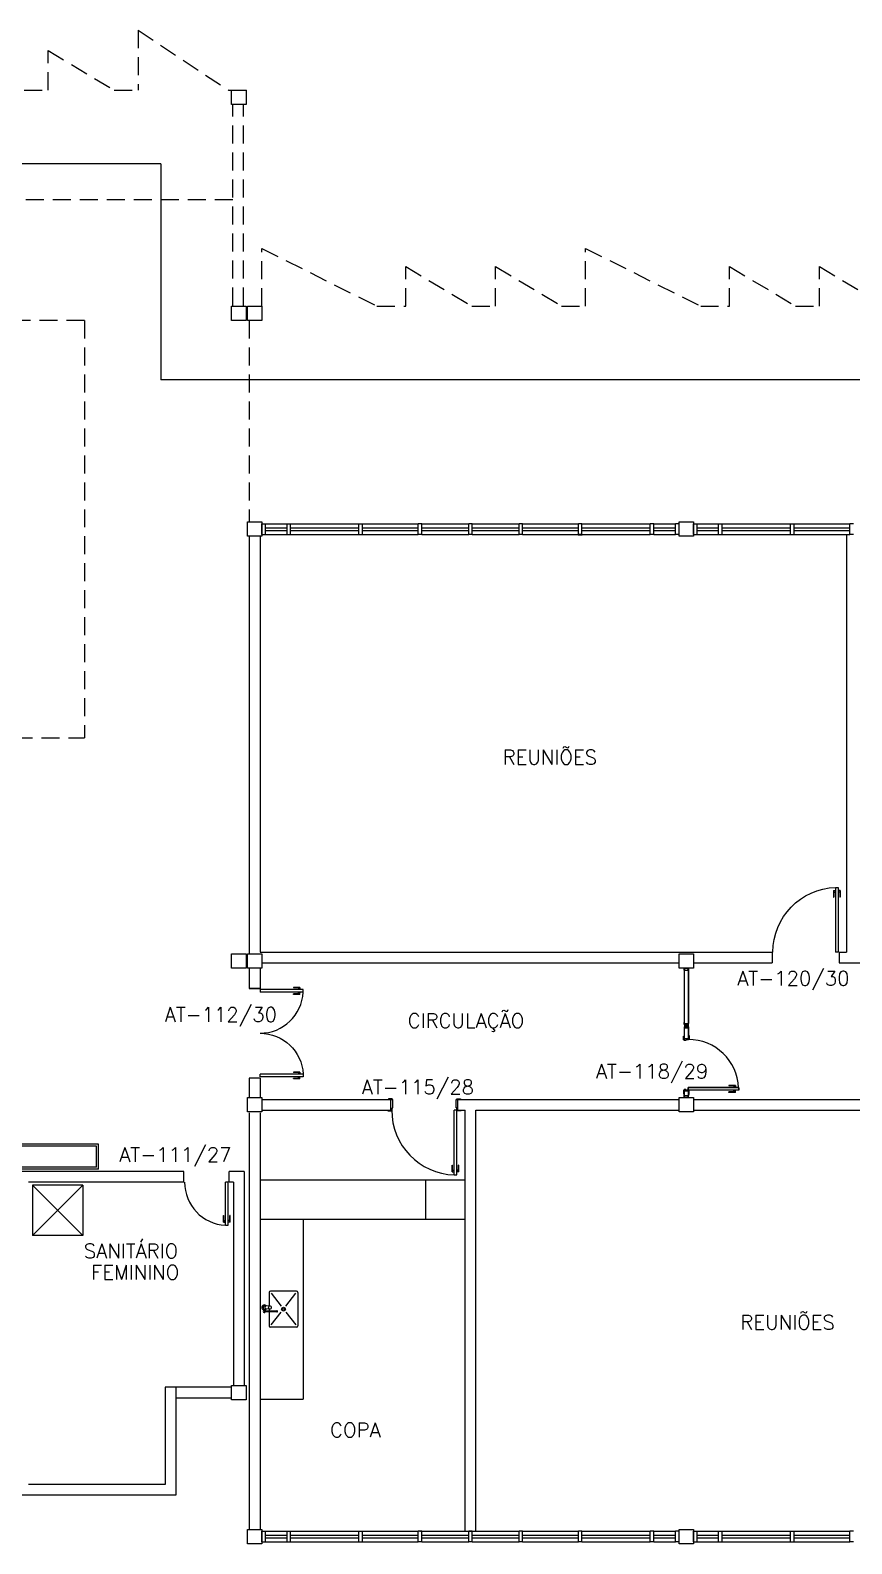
# Model space of a CAD drawing. Header units: millimetres. Extents: x 2069 to 2250, y 1124 to 1284.
# Drawn here: x 2178.63 to 2190.05, y 1149.88 to 1170.91 of the extents above; entities that cross this region are included whole.
import ezdxf

# ---------------------------------------------------------------- set-up
doc = ezdxf.new("R2010")
doc.units = ezdxf.units.MM
doc.linetypes.add('HIDDEN', pattern=[0.375, 0.25, -0.125])
doc.linetypes.add('HIDDEN2', pattern=[0.1875, 0.125, -0.0625])
for name, color, linetype in [('ALV', 2, 'Continuous'), ('BANC', 2, 'Continuous'), ('DIV', 2, 'Continuous'), ('DIV2', 2, 'Continuous'), ('DIVC', 2, 'Continuous'), ('ENDEREÇO', 2, 'Continuous'), ('JANELA', 1, 'Continuous'), ('MACANETA', 1, 'Continuous'), ('MARCO', 2, 'Continuous'), ('PAVIMENTO', 1, 'Continuous'), ('PEÇAS', 1, 'Continuous'), ('PILARES', 3, 'Continuous'), ('PORTA', 2, 'Continuous'), ('PROJ', 1, 'HIDDEN'), ('TEXTO', 2, 'Continuous')]:
    doc.layers.add(name, color=color, linetype=linetype)
doc.styles.add('UNB-100', font='simplex.shx', dxfattribs={"height": 0.2})

# ---------------------------------------------------------------- blocks, each defined once
blk = doc.blocks.new('BRISEPRJ')
at = {"layer": 'PROJ'}
for p, q in [((0, 0), (0, 0.8)), ((0, 0.8), (1.6, 0)), ((2, 0), (2, 0.55)), ((2, 0.55), (2.917, 0)), ((3.25, 0), (3.25, 0.55)), ((3.25, 0.55), (4.167, 0)), ((1.6, 0), (2, 0)), ((2.917, 0), (3.25, 0)), ((4.167, 0), (4.5, 0))]:
    blk.add_line(p, q, dxfattribs=at)
blk = doc.blocks.new('DOOR70')
at = {"layer": 'MACANETA', "color": 1}
for p, q in [((-0.015, -0.565), (-0.01, -0.565)), ((-0.015, -0.655), (-0.015, -0.565)), ((-0.01, -0.655), (-0.01, -0.565)), ((0.012, -0.663), (0.012, -0.628)), ((0.012, -0.628), (0.015, -0.628)), ((0.053, -0.628), (0.05, -0.628)), ((0.053, -0.663), (0.053, -0.628)), ((0.08, -0.565), (0.075, -0.565)), ((0.075, -0.655), (0.075, -0.565)), ((0.08, -0.655), (0.08, -0.565)), ((-0.015, -0.655), (0.012, -0.655)), ((-0.01, -0.635), (0.012, -0.635)), ((0.012, -0.663), (0.015, -0.663)), ((0.053, -0.663), (0.05, -0.663)), ((0.075, -0.635), (0.053, -0.635)), ((0.08, -0.655), (0.053, -0.655))]:
    blk.add_line(p, q, dxfattribs=at)
at = {"layer": 'PORTA'}
for p, q in [((0.015, -0.7), (0.015, 0)), ((0.015, 0), (0.05, 0)), ((0.05, -0.7), (0.05, 0)), ((0.05, -0.7), (0.015, -0.7))]:
    blk.add_line(p, q, dxfattribs=at)
at = {"layer": 'PORTA', "color": 1}
blk.add_arc((0.02, 0), 0.7, 272.4563, 0, dxfattribs=at)
blk = doc.blocks.new('PD10')
at = {"layer": 'DIV'}
for p, q in [((-1.005, 0), (-0.995, 0)), ((-1, -0.005), (-1, 0.005)), ((-0.972, -0.029), (-0.972, 0.028)), ((-0.972, 0.028), (-0.817, 0.028)), ((-0.863, 0.038), (-0.813, 0.038)), ((-0.863, 0.028), (-0.863, 0.038)), ((-0.817, 0.028), (-0.813, 0.028)), ((-0.817, 0.028), (-0.817, -0.029)), ((-0.813, 0.038), (-0.813, 0.028)), ((-0.813, 0.028), (-0.803, 0.028)), ((-0.803, 0.028), (-0.803, -0.007)), ((-0.103, 0.028), (-0.103, -0.007)), ((-0.093, 0.028), (-0.103, 0.028)), ((-0.093, 0.038), (-0.093, 0.028)), ((-0.043, 0.038), (-0.093, 0.038)), ((-0.088, 0.028), (-0.093, 0.028)), ((-0.088, 0.028), (-0.029, 0.028)), ((-0.088, 0.028), (-0.088, -0.029)), ((-0.043, 0.028), (-0.043, 0.038)), ((-0.029, -0.029), (-0.029, 0.028)), ((-0.005, 0), (0.005, 0)), ((0, -0.005), (0, 0.005)), ((-0.972, -0.029), (-0.817, -0.029)), ((-0.852, -0.039), (-0.852, -0.029)), ((-0.803, -0.039), (-0.852, -0.039)), ((-0.817, -0.029), (-0.803, -0.029)), ((-0.803, -0.007), (-0.792, -0.007)), ((-0.803, -0.029), (-0.803, -0.039)), ((-0.792, -0.029), (-0.803, -0.029)), ((-0.792, -0.007), (-0.792, -0.029)), ((-0.112, -0.007), (-0.112, -0.029)), ((-0.103, -0.007), (-0.112, -0.007)), ((-0.112, -0.029), (-0.103, -0.029)), ((-0.088, -0.029), (-0.103, -0.029)), ((-0.103, -0.029), (-0.103, -0.039)), ((-0.103, -0.039), (-0.052, -0.039)), ((-0.088, -0.029), (-0.029, -0.029)), ((-0.052, -0.039), (-0.052, -0.029))]:
    blk.add_line(p, q, dxfattribs=at)
at = {"layer": 'DIV', "rotation": 180.0000000051447}
blk.add_blockref('DOOR70', (-0.088, 0.028), dxfattribs=at)
blk = doc.blocks.new('DOOR-60')
at = {"layer": 'MACANETA', "color": 1}
for p, q in [((-0.08, -0.555), (-0.08, -0.465)), ((-0.08, -0.465), (-0.075, -0.465)), ((-0.08, -0.555), (-0.053, -0.555)), ((-0.075, -0.555), (-0.075, -0.465)), ((-0.075, -0.535), (-0.053, -0.535)), ((-0.053, -0.528), (-0.05, -0.528)), ((-0.053, -0.563), (-0.053, -0.528)), ((-0.053, -0.563), (-0.05, -0.563)), ((-0.012, -0.528), (-0.015, -0.528)), ((-0.012, -0.563), (-0.015, -0.563)), ((-0.012, -0.563), (-0.012, -0.528)), ((0.01, -0.535), (-0.012, -0.535)), ((0.015, -0.555), (-0.012, -0.555)), ((0.01, -0.555), (0.01, -0.465)), ((0.015, -0.465), (0.01, -0.465)), ((0.015, -0.555), (0.015, -0.465))]:
    blk.add_line(p, q, dxfattribs=at)
at = {"layer": 'PORTA'}
for p, q in [((-0.05, -0.6), (-0.05, 0)), ((-0.015, 0), (-0.05, 0)), ((-0.015, -0.6), (-0.015, 0)), ((-0.05, -0.6), (-0.015, -0.6))]:
    blk.add_line(p, q, dxfattribs=at)
at = {"layer": 'PORTA', "color": 1}
blk.add_arc((-0.02, 0), 0.6, 180, 267.134, dxfattribs=at)
blk = doc.blocks.new('DOOR-90')
at = {"color": 1}
blk.add_arc((-0.02, 0), 0.9, 180, 268.0898, dxfattribs=at)
at = {"layer": 'MACANETA', "color": 1}
for p, q in [((-0.08, -0.855), (-0.08, -0.765)), ((-0.08, -0.765), (-0.075, -0.765)), ((-0.075, -0.855), (-0.075, -0.765)), ((-0.075, -0.835), (-0.053, -0.835)), ((-0.053, -0.828), (-0.05, -0.828)), ((-0.053, -0.863), (-0.053, -0.828)), ((-0.012, -0.828), (-0.015, -0.828)), ((-0.012, -0.863), (-0.012, -0.828)), ((0.01, -0.835), (-0.012, -0.835)), ((0.01, -0.855), (0.01, -0.765)), ((0.015, -0.765), (0.01, -0.765)), ((0.015, -0.855), (0.015, -0.765)), ((-0.08, -0.855), (-0.053, -0.855)), ((-0.053, -0.863), (-0.05, -0.863)), ((-0.012, -0.863), (-0.015, -0.863)), ((0.015, -0.855), (-0.012, -0.855))]:
    blk.add_line(p, q, dxfattribs=at)
at = {"layer": 'PORTA'}
for p, q in [((-0.05, -0.9), (-0.05, 0)), ((-0.015, 0), (-0.05, 0)), ((-0.015, -0.9), (-0.015, 0)), ((-0.05, -0.9), (-0.015, -0.9))]:
    blk.add_line(p, q, dxfattribs=at)
blk = doc.blocks.new('IMTT')
for p, q in [((-0.005, 0), (0.005, 0)), ((0.029, 0.029), (0, 0.029)), ((0, -0.028), (0, 0.029)), ((0.029, -0.028), (0, -0.028))]:
    blk.add_line(p, q)
blk = doc.blocks.new('DIV8')
for p, q in [((0.005, 0), (-0.005, 0)), ((0, 0.005), (0, -0.005)), ((0.024, 0.019), (0.028, 0.019)), ((0.024, 0.017), (0.024, 0.019)), ((0.024, 0.017), (0.028, 0.017)), ((0.028, 0.03), (0.043, 0.03)), ((0.028, 0.03), (0.028, 0.019)), ((0.028, 0.017), (0.028, -0.016)), ((0.769, 0.028), (0.03, 0.028)), ((0.03, 0.028), (0.03, -0.028)), ((0.043, 0.028), (0.043, 0.03)), ((0.757, 0.028), (0.757, 0.03)), ((0.771, 0.03), (0.757, 0.03)), ((0.769, 0.028), (0.769, -0.028)), ((0.771, 0.03), (0.771, 0.019)), ((0.776, 0.019), (0.771, 0.019)), ((0.771, 0.017), (0.771, -0.016)), ((0.776, 0.017), (0.771, 0.017)), ((0.776, 0.017), (0.776, 0.019)), ((0.805, 0), (0.795, 0)), ((0.8, 0.005), (0.8, -0.005)), ((0.024, -0.016), (0.028, -0.016)), ((0.024, -0.019), (0.024, -0.016)), ((0.024, -0.019), (0.028, -0.019)), ((0.028, -0.019), (0.028, -0.03)), ((0.028, -0.03), (0.043, -0.03)), ((0.769, -0.028), (0.03, -0.028)), ((0.043, -0.03), (0.043, -0.028)), ((0.757, -0.03), (0.757, -0.028)), ((0.771, -0.03), (0.757, -0.03)), ((0.776, -0.016), (0.771, -0.016)), ((0.776, -0.019), (0.771, -0.019)), ((0.771, -0.019), (0.771, -0.03)), ((0.776, -0.019), (0.776, -0.016))]:
    blk.add_line(p, q)
blk = doc.blocks.new('MTT')
for p, q in [((-0.029, 0.018), (-0.029, 0.029)), ((-0.019, 0.029), (-0.029, 0.029)), ((-0.024, 0.018), (-0.029, 0.018)), ((-0.024, 0.018), (-0.024, -0.019)), ((-0.019, 0.024), (-0.019, 0.029)), ((-0.019, 0.024), (0.018, 0.024)), ((-0.005, 0), (0.005, 0)), ((0, -0.005), (0, 0.005)), ((0.018, 0.024), (0.018, 0.029)), ((0.018, 0.029), (0.029, 0.029)), ((0.024, 0.018), (0.029, 0.018)), ((0.024, 0.018), (0.024, -0.019)), ((0.029, 0.018), (0.029, 0.029)), ((-0.029, -0.019), (-0.024, -0.019)), ((-0.029, -0.019), (-0.029, -0.029)), ((-0.019, -0.029), (-0.029, -0.029)), ((0.018, -0.024), (-0.019, -0.024)), ((-0.019, -0.024), (-0.019, -0.029)), ((0.018, -0.024), (0.018, -0.029)), ((0.018, -0.029), (0.029, -0.029)), ((0.029, -0.019), (0.024, -0.019)), ((0.029, -0.019), (0.029, -0.029))]:
    blk.add_line(p, q)
blk = doc.blocks.new('INOXA1-P')
for p, q in [((0.12, 0.23), (0.12, 0.047)), ((0.22, 0.25), (0.14, 0.25)), ((0.15, 0.22), (0.287, 0.043)), ((0.5, 0.25), (0.22, 0.25)), ((0.353, 0.043), (0.49, 0.22)), ((0.52, 0.23), (0.52, -0.23)), ((0.043, 0.008), (0.043, -0.022)), ((0.062, 0.04), (0.071, 0.04)), ((0.131, 0.048), (0.076, 0.043)), ((0.131, -0.002), (0.076, 0.003)), ((0.22, -0.027), (0.054, -0.027)), ((0.22, -0.037), (0.054, -0.037)), ((0.063, -0.003), (0.063, -0.021)), ((0.12, -0.001), (0.12, -0.027)), ((0.12, -0.037), (0.12, -0.23)), ((0.15, -0.22), (0.287, -0.043)), ((0.231, -0.027), (0.22, -0.027)), ((0.231, -0.037), (0.22, -0.037)), ((0.353, -0.043), (0.49, -0.22)), ((0.22, -0.25), (0.14, -0.25)), ((0.5, -0.25), (0.22, -0.25))]:
    blk.add_line(p, q)
blk.add_lwpolyline([(0.076, 0.003), (0.072, 0.004), (0.069, 0.009), (0.067, 0.015), (0.066, 0.023), (0.067, 0.031), (0.069, 0.037), (0.072, 0.042), (0.076, 0.043)])
blk.add_lwpolyline([(0.131, 0.048), (0.137, 0.046), (0.143, 0.041), (0.147, 0.033), (0.148, 0.023), (0.147, 0.013), (0.143, 0.006), (0.137, 0), (0.131, -0.002), (0.125, 0), (0.119, 0.006), (0.115, 0.013), (0.114, 0.023), (0.115, 0.033), (0.119, 0.041), (0.125, 0.046)], close=True)
for radius in [0.0266, 0.0163]:
    blk.add_circle((0.32, 0), radius)
for centre, radius, start, end in [((0.14, 0.23), 0.02, 90, 180), ((0.5, 0.23), 0.02, 360, 90), ((0.054, 0.023), 0.0349, 36.1705, 252.2568), ((0.054, 0.023), 0.0189, 62.7367, 235.7375), ((0.073, -0.003), 0.01, 102.8285, 180), ((0.054, 0.023), 0.0349, 285.5373, 323.9987), ((0.054, -0.032), 0.0145, 20.161, 339.839), ((0.054, -0.032), 0.005, 90.0037, 269.9963), ((0.231, -0.032), 0.00738, 222.6559, 137.3441), ((0.231, -0.032), 0.005, 269.9935, 90.0065), ((0.14, -0.23), 0.02, 180, 270), ((0.5, -0.23), 0.02, 270, 360)]:
    blk.add_arc(centre, radius, start, end)

msp = doc.modelspace()

# ---------------------------------------------------------------- linework, layer by layer
at = {"layer": 'ALV', "linetype": 'HIDDEN'}
msp.add_line((2181.38812, 1170.08127), (2181.64556, 1170.08127), dxfattribs=at)
at = {"layer": 'ALV'}
for p, q in [((2181.67825, 1163.88127), (2181.67825, 1158.08127)), ((2181.82825, 1163.88127), (2181.82825, 1158.10277)), ((2189.97825, 1163.90627), (2189.97825, 1158.10277)), ((2181.82825, 1158.10277), (2187.38325, 1158.10277)), ((2187.38325, 1158.10277), (2188.94825, 1158.10277)), ((2188.94825, 1158.10277), (2188.94825, 1157.95277)), ((2189.87825, 1158.10277), (2189.97825, 1158.10277)), ((2189.87825, 1158.10277), (2189.87825, 1157.95277)), ((2181.67825, 1157.88127), (2181.67825, 1157.59627)), ((2181.82825, 1157.88127), (2181.82825, 1157.59627)), ((2181.85325, 1157.95277), (2187.65325, 1157.95277)), ((2187.85325, 1157.95277), (2188.94825, 1157.95277)), ((2189.87825, 1157.95277), (2193.65325, 1157.95277)), ((2181.82825, 1157.59627), (2181.67825, 1157.59627)), ((2181.67825, 1157.59627), (2181.82825, 1157.59627)), ((2181.67825, 1156.35127), (2181.67825, 1156.08127)), ((2181.82825, 1156.35127), (2181.67825, 1156.35127)), ((2181.82825, 1156.35127), (2181.82825, 1156.08127)), ((2181.85325, 1156.05627), (2183.64825, 1156.05627)), ((2183.64825, 1155.90627), (2183.64825, 1156.05627)), ((2184.57825, 1156.05627), (2187.65325, 1156.05627)), ((2184.57825, 1155.90627), (2184.57825, 1156.05627)), ((2187.85325, 1156.05627), (2192.64968, 1156.05627)), ((2181.67825, 1155.87127), (2181.67825, 1150.08127)), ((2181.82825, 1155.87127), (2181.82825, 1150.08127)), ((2181.85325, 1155.90627), (2183.64825, 1155.90627)), ((2184.57825, 1155.90627), (2184.67825, 1155.90627)), ((2184.67825, 1150.0564), (2184.67825, 1155.90627)), ((2184.82825, 1150.0564), (2184.82825, 1155.90627)), ((2184.82825, 1155.90627), (2187.65325, 1155.90627)), ((2187.85325, 1155.90627), (2192.64968, 1155.90627)), ((2180.76825, 1155.05627), (2176.29825, 1155.05627)), ((2180.76825, 1154.90627), (2180.76825, 1155.05627)), ((2181.39825, 1154.90627), (2181.39825, 1155.05627)), ((2181.60825, 1155.05627), (2181.39825, 1155.05627)), ((2181.60825, 1155.05627), (2181.60825, 1152.08127)), ((2180.76825, 1154.90627), (2178.60825, 1154.90627)), ((2181.45825, 1154.90627), (2181.39825, 1154.90627)), ((2181.45825, 1154.90627), (2181.45825, 1152.08127)), ((2181.43325, 1152.05627), (2180.50825, 1152.05627)), ((2180.50825, 1152.05627), (2180.50825, 1150.70627)), ((2180.65825, 1152.05627), (2180.65825, 1150.55627)), ((2181.43325, 1151.90627), (2180.65825, 1151.90627)), ((2180.50825, 1150.70627), (2178.60825, 1150.70627)), ((2180.65825, 1150.55627), (2176.40825, 1150.55627)), ((2184.67825, 1150.0564), (2184.82825, 1150.0564))]:
    msp.add_line(p, q, dxfattribs=at)
at = {"layer": 'BANC'}
for p, q in [((2181.82825, 1154.93635), (2184.67825, 1154.93635)), ((2184.13354, 1154.39156), (2184.13354, 1154.93635)), ((2181.82825, 1154.39156), (2184.67825, 1154.39156)), ((2182.42825, 1154.39156), (2182.42825, 1151.89156)), ((2181.82825, 1151.89156), (2182.42825, 1151.89156))]:
    msp.add_line(p, q, dxfattribs=at)
at = {"layer": 'DIV', "linetype": 'Continuous'}
for p, q in [((2188.48176, 1156.21877), (2187.78175, 1156.21877)), ((2188.48176, 1156.18377), (2187.78175, 1156.18377)), ((2188.48176, 1156.21877), (2188.48176, 1156.18377))]:
    msp.add_line(p, q, dxfattribs=at)
at = {"layer": 'DIV', "linetype": 'HIDDEN2'}
for p, q in [((2188.34676, 1156.24877), (2188.34676, 1156.24377)), ((2188.43676, 1156.24877), (2188.34676, 1156.24877)), ((2188.43676, 1156.24377), (2188.34676, 1156.24377)), ((2188.40926, 1156.22177), (2188.40926, 1156.21877)), ((2188.44426, 1156.22177), (2188.40926, 1156.22177)), ((2188.40926, 1156.18077), (2188.40926, 1156.18377)), ((2188.44426, 1156.18077), (2188.40926, 1156.18077)), ((2188.41676, 1156.24377), (2188.41676, 1156.22177)), ((2188.41676, 1156.15877), (2188.41676, 1156.18077)), ((2188.43676, 1156.24877), (2188.43676, 1156.22177)), ((2188.43676, 1156.15377), (2188.43676, 1156.18077)), ((2188.44426, 1156.22177), (2188.44426, 1156.21877)), ((2188.44426, 1156.18077), (2188.44426, 1156.18377)), ((2188.34676, 1156.15377), (2188.34676, 1156.15877)), ((2188.43676, 1156.15877), (2188.34676, 1156.15877)), ((2188.43676, 1156.15377), (2188.34676, 1156.15377))]:
    msp.add_line(p, q, dxfattribs=at)
at = {"layer": 'DIV', "color": 1, "linetype": 'Continuous'}
msp.add_arc((2187.78175, 1156.18877), 0.70001, 2.456295, 90, dxfattribs=at)
at = {"layer": 'DIV2'}
for p, q in [((2187.72275, 1157.85277), (2187.72275, 1157.83839)), ((2187.72275, 1157.85277), (2187.73475, 1157.85277)), ((2187.72475, 1157.88127), (2187.72475, 1157.85277)), ((2187.72475, 1157.88127), (2187.78175, 1157.88127)), ((2187.73475, 1157.85277), (2187.72475, 1157.85277)), ((2187.72675, 1157.87927), (2187.77975, 1157.87927)), ((2187.72675, 1157.85477), (2187.72675, 1157.87927)), ((2187.73275, 1157.85477), (2187.72675, 1157.85477)), ((2187.73475, 1157.85977), (2187.73275, 1157.85977)), ((2187.73275, 1157.85477), (2187.73275, 1157.85977)), ((2187.73475, 1157.85277), (2187.73475, 1157.85977)), ((2187.73475, 1157.85777), (2187.73475, 1157.85277)), ((2187.73675, 1157.85777), (2187.73475, 1157.85777)), ((2187.73675, 1157.85777), (2187.73675, 1157.85277)), ((2187.73675, 1157.85277), (2187.76975, 1157.85277)), ((2187.74815, 1157.88127), (2187.75835, 1157.88127)), ((2187.75325, 1157.88637), (2187.75325, 1157.87617)), ((2187.75325, 1157.88621), (2187.75325, 1157.87633)), ((2187.76975, 1157.85777), (2187.76975, 1157.85277)), ((2187.77175, 1157.85777), (2187.76975, 1157.85777)), ((2187.77375, 1157.85977), (2187.77175, 1157.85977)), ((2187.77175, 1157.85977), (2187.77175, 1157.85277)), ((2187.77175, 1157.85777), (2187.77175, 1157.85277)), ((2187.77175, 1157.85277), (2187.78375, 1157.85277)), ((2187.77175, 1157.85277), (2187.78175, 1157.85277)), ((2187.77375, 1157.85977), (2187.77375, 1157.85477)), ((2187.77375, 1157.85477), (2187.77975, 1157.85477)), ((2187.77975, 1157.87927), (2187.77975, 1157.85477)), ((2187.78175, 1157.88127), (2187.78175, 1157.85277)), ((2187.78375, 1157.85277), (2187.78375, 1157.83839)), ((2187.72475, 1157.83839), (2187.72275, 1157.83839)), ((2187.72475, 1157.85077), (2187.72475, 1157.11177)), ((2187.72475, 1157.85077), (2187.78175, 1157.85077)), ((2187.78175, 1157.85077), (2187.78175, 1157.11177)), ((2187.78375, 1157.83839), (2187.78175, 1157.83839)), ((2187.72475, 1157.12415), (2187.72275, 1157.12415)), ((2187.72275, 1157.10977), (2187.72275, 1157.12415)), ((2187.72275, 1157.10977), (2187.73475, 1157.10977)), ((2187.72275, 1157.05277), (2187.72275, 1157.03839)), ((2187.72275, 1157.05277), (2187.73475, 1157.05277)), ((2187.72475, 1157.03839), (2187.72275, 1157.03839)), ((2187.72475, 1157.11177), (2187.78175, 1157.11177)), ((2187.73475, 1157.10977), (2187.72475, 1157.10977)), ((2187.72475, 1157.09977), (2187.72475, 1157.10977)), ((2187.72675, 1157.09977), (2187.72475, 1157.09977)), ((2187.72475, 1157.06277), (2187.72675, 1157.06277)), ((2187.72475, 1157.06277), (2187.72475, 1157.05277)), ((2187.73475, 1157.05277), (2187.72475, 1157.05277)), ((2187.72475, 1157.05077), (2187.78175, 1157.05077)), ((2187.72475, 1157.05077), (2187.72475, 1156.89877)), ((2187.72675, 1157.10777), (2187.73475, 1157.10777)), ((2187.72675, 1157.10477), (2187.72675, 1157.10777)), ((2187.73175, 1157.10477), (2187.72675, 1157.10477)), ((2187.72675, 1157.10477), (2187.77975, 1157.10477)), ((2187.72675, 1157.10277), (2187.72975, 1157.10277)), ((2187.72675, 1157.09977), (2187.72675, 1157.10277)), ((2187.72675, 1157.06277), (2187.72675, 1157.05977)), ((2187.72675, 1157.05977), (2187.72975, 1157.05977)), ((2187.73175, 1157.05777), (2187.72675, 1157.05777)), ((2187.72675, 1157.05777), (2187.72675, 1157.05477)), ((2187.77975, 1157.05777), (2187.72675, 1157.05777)), ((2187.73475, 1157.05477), (2187.72675, 1157.05477)), ((2187.72975, 1157.10277), (2187.72975, 1157.05977)), ((2187.73175, 1157.10477), (2187.73175, 1157.10277)), ((2187.73175, 1157.10277), (2187.77475, 1157.10277)), ((2187.73175, 1157.10077), (2187.73175, 1157.06177)), ((2187.73175, 1157.10077), (2187.77275, 1157.10077)), ((2187.73175, 1157.06177), (2187.77275, 1157.06177)), ((2187.73175, 1157.05977), (2187.73175, 1157.05777)), ((2187.73175, 1157.05977), (2187.77475, 1157.05977)), ((2187.73475, 1157.10477), (2187.73475, 1157.10977)), ((2187.73475, 1157.10777), (2187.73475, 1157.10977)), ((2187.73675, 1157.10477), (2187.73475, 1157.10477)), ((2187.73475, 1157.05777), (2187.73475, 1157.05277)), ((2187.73675, 1157.05777), (2187.73475, 1157.05777)), ((2187.73475, 1157.05477), (2187.73475, 1157.05277)), ((2187.73675, 1157.10977), (2187.76975, 1157.10977)), ((2187.73675, 1157.10477), (2187.73675, 1157.10977)), ((2187.73675, 1157.05777), (2187.73675, 1157.05277)), ((2187.73675, 1157.05277), (2187.76975, 1157.05277)), ((2187.74815, 1157.08127), (2187.75835, 1157.08127)), ((2187.74815, 1157.08127), (2187.75835, 1157.08127)), ((2187.74831, 1157.08127), (2187.75819, 1157.08127)), ((2187.75325, 1157.08637), (2187.75325, 1157.07617)), ((2187.75325, 1157.08637), (2187.75325, 1157.07617)), ((2187.75325, 1157.07633), (2187.75325, 1157.08621)), ((2187.77275, 1157.09077), (2187.76475, 1157.09077)), ((2187.76475, 1157.09077), (2187.76475, 1157.08877)), ((2187.77475, 1157.08877), (2187.76475, 1157.08877)), ((2187.77475, 1157.07377), (2187.76475, 1157.07377)), ((2187.76475, 1157.07377), (2187.76475, 1157.07177)), ((2187.77275, 1157.07177), (2187.76475, 1157.07177)), ((2187.76675, 1157.08877), (2187.76675, 1157.08677)), ((2187.77475, 1157.08677), (2187.76675, 1157.08677)), ((2187.77475, 1157.07577), (2187.76675, 1157.07577)), ((2187.76675, 1157.07577), (2187.76675, 1157.07377)), ((2187.76975, 1157.10477), (2187.76975, 1157.10977)), ((2187.77175, 1157.10477), (2187.76975, 1157.10477)), ((2187.76975, 1157.05777), (2187.76975, 1157.05277)), ((2187.77175, 1157.05777), (2187.76975, 1157.05777)), ((2187.77175, 1157.10977), (2187.78375, 1157.10977)), ((2187.77175, 1157.10477), (2187.77175, 1157.10977)), ((2187.77175, 1157.10977), (2187.78175, 1157.10977)), ((2187.77175, 1157.10777), (2187.77175, 1157.10977)), ((2187.77175, 1157.10777), (2187.77975, 1157.10777)), ((2187.77175, 1157.05777), (2187.77175, 1157.05277)), ((2187.77975, 1157.05477), (2187.77175, 1157.05477)), ((2187.77175, 1157.05477), (2187.77175, 1157.05277)), ((2187.77175, 1157.05277), (2187.78375, 1157.05277)), ((2187.77175, 1157.05277), (2187.78175, 1157.05277)), ((2187.77275, 1157.10077), (2187.77275, 1157.09077)), ((2187.77275, 1157.07177), (2187.77275, 1157.06177)), ((2187.77475, 1157.10477), (2187.77975, 1157.10477)), ((2187.77475, 1157.10477), (2187.77475, 1157.08877)), ((2187.77475, 1157.08677), (2187.77475, 1157.07577)), ((2187.77475, 1157.07377), (2187.77475, 1157.05777)), ((2187.77475, 1157.05777), (2187.77975, 1157.05777)), ((2187.77975, 1157.10277), (2187.77675, 1157.10277)), ((2187.77675, 1157.10277), (2187.77675, 1157.05977)), ((2187.77975, 1157.05977), (2187.77675, 1157.05977)), ((2187.77975, 1157.10477), (2187.77975, 1157.10777)), ((2187.77975, 1157.09977), (2187.77975, 1157.10277)), ((2187.77975, 1157.09977), (2187.78175, 1157.09977)), ((2187.78175, 1157.06277), (2187.77975, 1157.06277)), ((2187.77975, 1157.06277), (2187.77975, 1157.05977)), ((2187.77975, 1157.05777), (2187.77975, 1157.05477)), ((2187.78375, 1157.12415), (2187.78175, 1157.12415)), ((2187.78175, 1157.09977), (2187.78175, 1157.10977)), ((2187.78175, 1157.06277), (2187.78175, 1157.05277)), ((2187.78175, 1157.05077), (2187.78175, 1156.89877)), ((2187.78375, 1157.03839), (2187.78175, 1157.03839)), ((2187.78375, 1157.10977), (2187.78375, 1157.12415)), ((2187.78375, 1157.05277), (2187.78375, 1157.03839)), ((2187.71475, 1156.88377), (2187.71475, 1156.93377)), ((2187.71475, 1156.93377), (2187.72475, 1156.93377)), ((2187.72475, 1156.88377), (2187.71475, 1156.88377)), ((2187.78175, 1156.89877), (2187.72475, 1156.89877)), ((2187.72475, 1156.89877), (2187.72475, 1156.88377)), ((2187.72475, 1156.87377), (2187.72475, 1156.88377)), ((2187.74675, 1156.87377), (2187.72475, 1156.87377)), ((2187.78175, 1156.88377), (2187.74675, 1156.88377)), ((2187.74675, 1156.88377), (2187.74675, 1156.87377)), ((2187.78175, 1156.94377), (2187.79175, 1156.94377)), ((2187.78175, 1156.89877), (2187.78175, 1156.89377)), ((2187.79175, 1156.89377), (2187.78175, 1156.89377)), ((2187.78175, 1156.89377), (2187.78175, 1156.88377)), ((2187.79175, 1156.94377), (2187.79175, 1156.89377)), ((2187.72475, 1156.18377), (2187.71475, 1156.18377)), ((2187.71475, 1156.18377), (2187.71475, 1156.13377)), ((2187.74675, 1156.19377), (2187.72475, 1156.19377)), ((2187.72475, 1156.19377), (2187.72475, 1156.18377)), ((2187.72475, 1156.16877), (2187.72475, 1156.18377)), ((2187.74675, 1156.18377), (2187.74675, 1156.19377)), ((2187.78175, 1156.18377), (2187.74675, 1156.18377)), ((2187.78175, 1156.18377), (2187.78175, 1156.21877)), ((2187.78175, 1156.17377), (2187.78175, 1156.18377)), ((2187.79175, 1156.17377), (2187.78175, 1156.17377)), ((2187.78175, 1156.16877), (2187.78175, 1156.17377)), ((2187.79175, 1156.12377), (2187.79175, 1156.17377)), ((2187.71475, 1156.13377), (2187.72475, 1156.13377)), ((2187.72275, 1156.10977), (2187.72275, 1156.12415)), ((2187.72475, 1156.12415), (2187.72275, 1156.12415)), ((2187.72275, 1156.10977), (2187.73475, 1156.10977)), ((2187.78175, 1156.16877), (2187.72475, 1156.16877)), ((2187.72475, 1156.16877), (2187.72475, 1156.11177)), ((2187.72475, 1156.11177), (2187.78175, 1156.11177)), ((2187.73475, 1156.10977), (2187.72475, 1156.10977)), ((2187.72475, 1156.08127), (2187.72475, 1156.10977)), ((2187.78175, 1156.08127), (2187.72475, 1156.08127)), ((2187.73275, 1156.10777), (2187.72675, 1156.10777)), ((2187.72675, 1156.08327), (2187.72675, 1156.10777)), ((2187.77975, 1156.08327), (2187.72675, 1156.08327)), ((2187.73275, 1156.10277), (2187.73275, 1156.10777)), ((2187.73275, 1156.10277), (2187.73475, 1156.10277)), ((2187.73475, 1156.10477), (2187.73475, 1156.10977)), ((2187.73475, 1156.10277), (2187.73475, 1156.10977)), ((2187.73675, 1156.10477), (2187.73475, 1156.10477)), ((2187.73675, 1156.10477), (2187.73675, 1156.10977)), ((2187.73675, 1156.10977), (2187.76975, 1156.10977)), ((2187.74815, 1156.08127), (2187.75835, 1156.08127)), ((2187.75325, 1156.08637), (2187.75325, 1156.07617)), ((2187.75325, 1156.07633), (2187.75325, 1156.08621)), ((2187.76975, 1156.10477), (2187.76975, 1156.10977)), ((2187.77175, 1156.10477), (2187.76975, 1156.10477)), ((2187.77175, 1156.10477), (2187.77175, 1156.10977)), ((2187.77175, 1156.10977), (2187.78375, 1156.10977)), ((2187.77175, 1156.10977), (2187.77175, 1156.10277)), ((2187.77175, 1156.10977), (2187.78175, 1156.10977)), ((2187.77175, 1156.10277), (2187.77375, 1156.10277)), ((2187.77375, 1156.10777), (2187.77375, 1156.10277)), ((2187.77375, 1156.10777), (2187.77975, 1156.10777)), ((2187.77975, 1156.10777), (2187.77975, 1156.08327)), ((2187.78175, 1156.16877), (2187.78175, 1156.11177)), ((2187.78375, 1156.12415), (2187.78175, 1156.12415)), ((2187.78175, 1156.12377), (2187.79175, 1156.12377)), ((2187.78175, 1156.08127), (2187.78175, 1156.10977)), ((2187.78375, 1156.10977), (2187.78375, 1156.12415))]:
    msp.add_line(p, q, dxfattribs=at)
at = {"layer": 'JANELA', "color": 3}
for p, q in [((2181.85325, 1164.05627), (2181.90325, 1164.05627)), ((2181.85325, 1163.90627), (2181.85325, 1164.05627)), ((2181.90325, 1163.90627), (2181.90325, 1164.05627)), ((2182.20325, 1163.90627), (2182.20325, 1164.05627)), ((2182.20325, 1164.05627), (2182.25325, 1164.05627)), ((2182.25325, 1163.90627), (2182.25325, 1164.05627)), ((2183.20325, 1164.05627), (2183.25325, 1164.05627)), ((2183.20325, 1163.90627), (2183.20325, 1164.05627)), ((2183.25325, 1163.90627), (2183.25325, 1164.05627)), ((2184.02825, 1163.90627), (2184.02825, 1164.05627)), ((2184.07825, 1164.05627), (2184.02825, 1164.05627)), ((2184.07825, 1163.90627), (2184.07825, 1164.05627)), ((2184.77825, 1164.05627), (2184.72825, 1164.05627)), ((2184.72825, 1163.90627), (2184.72825, 1164.05627)), ((2184.77825, 1163.90627), (2184.77825, 1164.05627)), ((2185.42825, 1163.90627), (2185.42825, 1164.05627)), ((2185.47825, 1164.05627), (2185.42825, 1164.05627)), ((2185.47825, 1163.90627), (2185.47825, 1164.05627)), ((2186.25325, 1163.90627), (2186.25325, 1164.05627)), ((2186.30325, 1164.05627), (2186.25325, 1164.05627)), ((2186.30325, 1163.90627), (2186.30325, 1164.05627)), ((2187.30325, 1164.05627), (2187.25325, 1164.05627)), ((2187.25325, 1163.90627), (2187.25325, 1164.05627)), ((2187.30325, 1163.90627), (2187.30325, 1164.05627)), ((2187.65325, 1164.05627), (2187.60325, 1164.05627)), ((2187.60325, 1163.90627), (2187.60325, 1164.05627)), ((2187.65325, 1163.90627), (2187.65325, 1164.05627)), ((2187.85325, 1163.90627), (2187.85325, 1164.05627)), ((2187.85325, 1164.05627), (2187.90325, 1164.05627)), ((2187.90325, 1163.90627), (2187.90325, 1164.05627)), ((2188.20325, 1163.90627), (2188.20325, 1164.05627)), ((2188.20325, 1164.05627), (2188.25325, 1164.05627)), ((2188.25325, 1163.90627), (2188.25325, 1164.05627)), ((2189.20325, 1164.05627), (2189.25325, 1164.05627)), ((2189.20325, 1163.90627), (2189.20325, 1164.05627)), ((2189.25325, 1163.90627), (2189.25325, 1164.05627)), ((2190.02825, 1163.90627), (2190.02825, 1164.05627)), ((2190.07825, 1164.05627), (2190.02825, 1164.05627)), ((2181.85325, 1163.90627), (2181.90325, 1163.90627)), ((2182.20325, 1163.90627), (2182.25325, 1163.90627)), ((2183.20325, 1163.90627), (2183.25325, 1163.90627)), ((2184.07825, 1163.90627), (2184.02825, 1163.90627)), ((2184.77825, 1163.90627), (2184.72825, 1163.90627)), ((2185.47825, 1163.90627), (2185.42825, 1163.90627)), ((2186.24975, 1163.90627), (2186.30675, 1163.90627)), ((2186.25175, 1163.90427), (2186.30475, 1163.90427)), ((2186.30325, 1163.90627), (2186.25325, 1163.90627)), ((2186.27315, 1163.90627), (2186.28335, 1163.90627)), ((2187.30325, 1163.90627), (2187.25325, 1163.90627)), ((2187.65325, 1163.90627), (2187.60325, 1163.90627)), ((2187.85325, 1163.90627), (2187.90325, 1163.90627)), ((2188.20325, 1163.90627), (2188.25325, 1163.90627)), ((2189.20325, 1163.90627), (2189.25325, 1163.90627)), ((2190.07825, 1163.90627), (2190.02825, 1163.90627)), ((2181.85325, 1149.90627), (2181.85325, 1150.05627)), ((2181.85325, 1150.05627), (2181.90325, 1150.05627)), ((2181.85325, 1149.90627), (2181.90325, 1149.90627)), ((2181.90325, 1149.90627), (2181.90325, 1150.05627)), ((2182.20325, 1149.90627), (2182.20325, 1150.05627)), ((2182.20325, 1150.05627), (2182.25325, 1150.05627)), ((2182.20325, 1149.90627), (2182.25325, 1149.90627)), ((2182.25325, 1149.90627), (2182.25325, 1150.05627)), ((2183.20325, 1150.05627), (2183.25325, 1150.05627)), ((2183.20325, 1149.90627), (2183.20325, 1150.05627)), ((2183.20325, 1149.90627), (2183.25325, 1149.90627)), ((2183.25325, 1149.90627), (2183.25325, 1150.05627)), ((2184.02825, 1149.90627), (2184.02825, 1150.05627)), ((2184.07825, 1150.05627), (2184.02825, 1150.05627)), ((2184.07825, 1149.90627), (2184.02825, 1149.90627)), ((2184.04815, 1150.05627), (2184.05835, 1150.05627)), ((2184.07825, 1149.90627), (2184.07825, 1150.05627)), ((2184.72825, 1149.90627), (2184.72825, 1150.05627)), ((2184.77825, 1150.05627), (2184.72825, 1150.05627)), ((2184.77825, 1149.90627), (2184.72825, 1149.90627)), ((2184.77825, 1149.90627), (2184.77825, 1150.05627)), ((2185.42825, 1149.90627), (2185.42825, 1150.05627)), ((2185.47825, 1150.05627), (2185.42825, 1150.05627)), ((2185.47825, 1149.90627), (2185.42825, 1149.90627)), ((2185.47825, 1149.90627), (2185.47825, 1150.05627)), ((2186.25325, 1149.90627), (2186.25325, 1150.05627)), ((2186.30325, 1150.05627), (2186.25325, 1150.05627)), ((2186.30325, 1149.90627), (2186.25325, 1149.90627)), ((2186.30325, 1149.90627), (2186.30325, 1150.05627)), ((2187.25325, 1149.90627), (2187.25325, 1150.05627)), ((2187.30325, 1150.05627), (2187.25325, 1150.05627)), ((2187.30325, 1149.90627), (2187.25325, 1149.90627)), ((2187.30325, 1149.90627), (2187.30325, 1150.05627)), ((2187.60325, 1149.90627), (2187.60325, 1150.05627)), ((2187.65325, 1150.05627), (2187.60325, 1150.05627)), ((2187.65325, 1149.90627), (2187.60325, 1149.90627)), ((2187.65325, 1149.90627), (2187.65325, 1150.05627)), ((2187.85325, 1149.90627), (2187.85325, 1150.05627)), ((2187.85325, 1150.05627), (2187.90325, 1150.05627)), ((2187.85325, 1149.90627), (2187.90325, 1149.90627)), ((2187.90325, 1149.90627), (2187.90325, 1150.05627)), ((2188.20325, 1149.90627), (2188.20325, 1150.05627)), ((2188.20325, 1150.05627), (2188.25325, 1150.05627)), ((2188.20325, 1149.90627), (2188.25325, 1149.90627)), ((2188.25325, 1149.90627), (2188.25325, 1150.05627)), ((2189.20325, 1149.90627), (2189.20325, 1150.05627)), ((2189.20325, 1150.05627), (2189.25325, 1150.05627)), ((2189.20325, 1149.90627), (2189.25325, 1149.90627)), ((2189.25325, 1149.90627), (2189.25325, 1150.05627)), ((2190.02825, 1149.90627), (2190.02825, 1150.05627)), ((2190.07825, 1150.05627), (2190.02825, 1150.05627)), ((2190.07825, 1149.90627), (2190.02825, 1149.90627))]:
    msp.add_line(p, q, dxfattribs=at)
at = {"layer": 'JANELA', "color": 1}
for p, q in [((2181.90325, 1164.05627), (2182.20325, 1164.05627)), ((2181.90325, 1164.00127), (2182.20325, 1164.00127)), ((2181.90325, 1163.96127), (2182.20325, 1163.96127)), ((2182.25325, 1164.05627), (2183.20325, 1164.05627)), ((2182.25325, 1164.00127), (2183.20325, 1164.00127)), ((2182.25325, 1163.96127), (2183.20325, 1163.96127)), ((2183.25325, 1164.05627), (2184.02825, 1164.05627)), ((2183.25325, 1164.00127), (2184.02825, 1164.00127)), ((2183.25325, 1163.96127), (2184.02825, 1163.96127)), ((2184.07825, 1164.05627), (2184.72825, 1164.05627)), ((2184.07825, 1164.00127), (2184.72825, 1164.00127)), ((2184.07825, 1163.96127), (2184.72825, 1163.96127)), ((2184.77825, 1164.05627), (2185.42825, 1164.05627)), ((2184.77825, 1164.00127), (2185.42825, 1164.00127)), ((2184.77825, 1163.96127), (2185.42825, 1163.96127)), ((2185.47825, 1164.05627), (2186.25325, 1164.05627)), ((2185.47825, 1164.00127), (2186.25325, 1164.00127)), ((2185.47825, 1163.96127), (2186.25325, 1163.96127)), ((2186.30325, 1164.05627), (2187.25325, 1164.05627)), ((2186.30325, 1164.00127), (2187.25325, 1164.00127)), ((2186.30325, 1163.96127), (2187.25325, 1163.96127)), ((2187.30325, 1164.05627), (2187.60325, 1164.05627)), ((2187.30325, 1164.00127), (2187.60325, 1164.00127)), ((2187.30325, 1163.96127), (2187.60325, 1163.96127)), ((2187.90325, 1164.05627), (2188.20325, 1164.05627)), ((2187.90325, 1164.00127), (2188.20325, 1164.00127)), ((2187.90325, 1163.96127), (2188.20325, 1163.96127)), ((2188.25325, 1164.05627), (2189.20325, 1164.05627)), ((2188.25325, 1164.00127), (2189.20325, 1164.00127)), ((2188.25325, 1163.96127), (2189.20325, 1163.96127)), ((2189.25325, 1164.05627), (2190.02825, 1164.05627)), ((2189.25325, 1164.00127), (2190.02825, 1164.00127)), ((2189.25325, 1163.96127), (2190.02825, 1163.96127)), ((2181.90325, 1163.90627), (2182.20325, 1163.90627)), ((2182.25325, 1163.90627), (2183.20325, 1163.90627)), ((2183.25325, 1163.90627), (2184.02825, 1163.90627)), ((2184.07825, 1163.90627), (2184.72825, 1163.90627)), ((2184.77825, 1163.90627), (2185.42825, 1163.90627)), ((2185.47825, 1163.90627), (2186.25325, 1163.90627)), ((2186.30325, 1163.90627), (2187.25325, 1163.90627)), ((2187.30325, 1163.90627), (2187.60325, 1163.90627)), ((2187.90325, 1163.90627), (2188.20325, 1163.90627)), ((2188.25325, 1163.90627), (2189.20325, 1163.90627)), ((2189.25325, 1163.90627), (2190.02825, 1163.90627)), ((2181.90325, 1150.05627), (2182.20325, 1150.05627)), ((2181.90325, 1150.00127), (2182.20325, 1150.00127)), ((2181.90325, 1149.96127), (2182.20325, 1149.96127)), ((2181.90325, 1149.90627), (2182.20325, 1149.90627)), ((2182.25325, 1150.05627), (2183.20325, 1150.05627)), ((2182.25325, 1150.00127), (2183.20325, 1150.00127)), ((2182.25325, 1149.96127), (2183.20325, 1149.96127)), ((2182.25325, 1149.90627), (2183.20325, 1149.90627)), ((2183.25325, 1150.05627), (2184.02825, 1150.05627)), ((2183.25325, 1150.00127), (2184.02825, 1150.00127)), ((2183.25325, 1149.96127), (2184.02825, 1149.96127)), ((2183.25325, 1149.90627), (2184.02825, 1149.90627)), ((2184.07825, 1150.05627), (2184.72825, 1150.05627)), ((2184.07825, 1150.00127), (2184.72825, 1150.00127)), ((2184.07825, 1149.96127), (2184.72825, 1149.96127)), ((2184.07825, 1149.90627), (2184.72825, 1149.90627)), ((2184.77825, 1150.05627), (2185.42825, 1150.05627)), ((2184.77825, 1150.00127), (2185.42825, 1150.00127)), ((2184.77825, 1149.96127), (2185.42825, 1149.96127)), ((2184.77825, 1149.90627), (2185.42825, 1149.90627)), ((2185.47825, 1150.05627), (2186.25325, 1150.05627)), ((2185.47825, 1150.00127), (2186.25325, 1150.00127)), ((2185.47825, 1149.96127), (2186.25325, 1149.96127)), ((2185.47825, 1149.90627), (2186.25325, 1149.90627)), ((2186.30325, 1150.05627), (2187.25325, 1150.05627)), ((2186.30325, 1150.00127), (2187.25325, 1150.00127)), ((2186.30325, 1149.96127), (2187.25325, 1149.96127)), ((2186.30325, 1149.90627), (2187.25325, 1149.90627)), ((2187.30325, 1150.05627), (2187.60325, 1150.05627)), ((2187.30325, 1150.00127), (2187.60325, 1150.00127)), ((2187.30325, 1149.96127), (2187.60325, 1149.96127)), ((2187.30325, 1149.90627), (2187.60325, 1149.90627)), ((2187.90325, 1150.05627), (2188.20325, 1150.05627)), ((2187.90325, 1150.00127), (2188.20325, 1150.00127)), ((2187.90325, 1149.96127), (2188.20325, 1149.96127)), ((2187.90325, 1149.90627), (2188.20325, 1149.90627)), ((2188.25325, 1150.05627), (2189.20325, 1150.05627)), ((2188.25325, 1150.00127), (2189.20325, 1150.00127)), ((2188.25325, 1149.96127), (2189.20325, 1149.96127)), ((2188.25325, 1149.90627), (2189.20325, 1149.90627)), ((2189.25325, 1150.05627), (2190.02825, 1150.05627)), ((2189.25325, 1150.00127), (2190.02825, 1150.00127)), ((2189.25325, 1149.96127), (2190.02825, 1149.96127)), ((2189.25325, 1149.90627), (2190.02825, 1149.90627))]:
    msp.add_line(p, q, dxfattribs=at)
at = {"layer": 'MARCO'}
for p, q in [((2183.66325, 1156.06627), (2183.61325, 1156.06627)), ((2183.61325, 1156.06627), (2183.61325, 1156.05627)), ((2183.64825, 1156.05627), (2183.66325, 1156.05627)), ((2183.66325, 1156.05627), (2183.66325, 1156.06627)), ((2183.67325, 1156.05627), (2183.66325, 1156.05627)), ((2183.67325, 1155.94127), (2183.67325, 1156.05627)), ((2184.55325, 1155.94127), (2184.55325, 1156.05627)), ((2184.55325, 1156.05627), (2184.56325, 1156.05627)), ((2184.56325, 1156.06627), (2184.61325, 1156.06627)), ((2184.56325, 1156.05627), (2184.56325, 1156.06627)), ((2184.57825, 1156.05627), (2184.56325, 1156.05627)), ((2184.61325, 1156.06627), (2184.61325, 1156.05627)), ((2183.60325, 1155.90627), (2183.60325, 1155.89627)), ((2183.60325, 1155.89627), (2183.65325, 1155.89627)), ((2183.64825, 1155.90627), (2183.65325, 1155.90627)), ((2183.65325, 1155.89627), (2183.65325, 1155.90627)), ((2183.65325, 1155.90627), (2183.66325, 1155.90627)), ((2183.66325, 1155.90627), (2183.66325, 1155.94127)), ((2183.66325, 1155.94127), (2183.67325, 1155.94127)), ((2184.56325, 1155.94127), (2184.55325, 1155.94127)), ((2184.56325, 1155.90627), (2184.56325, 1155.94127)), ((2184.57325, 1155.90627), (2184.56325, 1155.90627)), ((2184.57325, 1155.89627), (2184.57325, 1155.90627)), ((2184.57825, 1155.90627), (2184.57325, 1155.90627)), ((2184.62325, 1155.89627), (2184.57325, 1155.89627)), ((2184.62325, 1155.90627), (2184.62325, 1155.89627))]:
    msp.add_line(p, q, dxfattribs=at)
at = {"layer": 'PAVIMENTO'}
for p, q in [((2180.44825, 1169.05627), (2154.16325, 1169.05627)), ((2180.44825, 1169.05627), (2180.44825, 1166.05627)), ((2200.89825, 1166.05627), (2180.44825, 1166.05627))]:
    msp.add_line(p, q, dxfattribs=at)
at = {"layer": 'PEÇAS'}
for p, q in [((2179.58325, 1155.43627), (2177.48325, 1155.43627)), ((2179.55325, 1155.40627), (2177.51325, 1155.40627)), ((2179.55325, 1155.11627), (2179.55325, 1155.40627)), ((2179.58325, 1155.08627), (2179.58325, 1155.43627)), ((2179.58325, 1155.08627), (2177.48325, 1155.08627)), ((2179.55325, 1155.11627), (2177.51325, 1155.11627)), ((2178.66494, 1154.16381), (2179.36494, 1154.86381)), ((2178.66494, 1154.86381), (2179.36494, 1154.16381)), ((2179.36494, 1154.86381), (2178.66494, 1154.86381)), ((2178.66494, 1154.86381), (2178.66494, 1154.16381)), ((2179.36494, 1154.86381), (2179.36494, 1154.16381)), ((2179.36494, 1154.16381), (2178.66494, 1154.16381))]:
    msp.add_line(p, q, dxfattribs=at)
at = {"layer": 'PILARES'}
for p, q in [((2181.65325, 1163.88127), (2181.65325, 1164.08127)), ((2181.65325, 1164.08127), (2181.85325, 1164.08127)), ((2181.85325, 1164.08127), (2181.85325, 1163.88127)), ((2187.65325, 1163.88127), (2187.65325, 1164.08127)), ((2187.65325, 1164.08127), (2187.85325, 1164.08127)), ((2187.85325, 1164.08127), (2187.85325, 1163.88127)), ((2181.85325, 1163.88127), (2181.65325, 1163.88127)), ((2187.85325, 1163.88127), (2187.65325, 1163.88127)), ((2181.43325, 1158.08127), (2181.63325, 1158.08127)), ((2181.43325, 1157.88127), (2181.43325, 1158.08127)), ((2181.63325, 1158.08127), (2181.63325, 1157.88127)), ((2181.65325, 1157.88127), (2181.65325, 1158.08127)), ((2181.65325, 1158.08127), (2181.85325, 1158.08127)), ((2181.85325, 1158.08127), (2181.85325, 1157.88127)), ((2187.65325, 1157.88127), (2187.65325, 1158.08127)), ((2187.65325, 1158.08127), (2187.85325, 1158.08127)), ((2187.85325, 1158.08127), (2187.85325, 1157.88127)), ((2181.63325, 1157.88127), (2181.43325, 1157.88127)), ((2181.85325, 1157.88127), (2181.65325, 1157.88127)), ((2187.85325, 1157.88127), (2187.65325, 1157.88127)), ((2181.65325, 1156.08127), (2181.85325, 1156.08127)), ((2181.65325, 1155.88127), (2181.65325, 1156.08127)), ((2181.85325, 1156.08127), (2181.85325, 1155.88127)), ((2187.65325, 1156.08127), (2187.85325, 1156.08127)), ((2187.65325, 1155.88127), (2187.65325, 1156.08127)), ((2187.85325, 1156.08127), (2187.85325, 1155.88127)), ((2181.85325, 1155.88127), (2181.65325, 1155.88127)), ((2187.85325, 1155.88127), (2187.65325, 1155.88127)), ((2181.43325, 1152.08127), (2181.63325, 1152.08127)), ((2181.43325, 1151.88127), (2181.43325, 1152.08127)), ((2181.63325, 1152.08127), (2181.63325, 1151.88127)), ((2181.63325, 1151.88127), (2181.43325, 1151.88127)), ((2181.65325, 1149.88127), (2181.65325, 1150.08127)), ((2181.65325, 1150.08127), (2181.85325, 1150.08127)), ((2181.85325, 1150.08127), (2181.85325, 1149.88127)), ((2187.65325, 1149.88127), (2187.65325, 1150.08127)), ((2187.65325, 1150.08127), (2187.85325, 1150.08127)), ((2187.85325, 1150.08127), (2187.85325, 1149.88127)), ((2181.85325, 1149.88127), (2181.65325, 1149.88127)), ((2187.85325, 1149.88127), (2187.65325, 1149.88127))]:
    msp.add_line(p, q, dxfattribs=at)
for points in [[(2181.63325, 1170.08127), (2181.63325, 1169.88127), (2181.43325, 1169.88127), (2181.43325, 1170.08127)], [(2181.63325, 1167.08127), (2181.63325, 1166.88127), (2181.43325, 1166.88127), (2181.43325, 1167.08127)], [(2181.85325, 1167.08127), (2181.85325, 1166.88127), (2181.65325, 1166.88127), (2181.65325, 1167.08127)]]:
    msp.add_lwpolyline(points, close=True, dxfattribs=at)
at = {"layer": 'PROJ', "linetype": 'HIDDEN'}
for p, q in [((2180.13325, 1170.91401), (2180.13325, 1170.08127)), ((2180.13325, 1170.91401), (2181.38812, 1170.08127)), ((2181.44825, 1168.55627), (2154.79325, 1168.55627)), ((2179.38825, 1166.88127), (2175.63325, 1166.88127)), ((2179.38825, 1166.88127), (2179.38825, 1161.08127)), ((2181.67825, 1166.88127), (2181.67825, 1164.08127)), ((2181.67825, 1166.88127), (2181.67825, 1164.08127)), ((2175.41325, 1161.08127), (2179.38825, 1161.08127))]:
    msp.add_line(p, q, dxfattribs=at)
at = {"layer": 'PROJ'}
for p, q in [((2181.44825, 1167.09127), (2181.44825, 1169.88127)), ((2181.59825, 1167.09127), (2181.59825, 1169.88127))]:
    msp.add_line(p, q, dxfattribs=at)

# ---------------------------------------------------------------- block references
at = {"layer": 'DIV2'}
for name, p, rotation in [('DIV8', (2187.75325, 1157.08127), 90), ('IMTT', (2187.75325, 1157.88127), 270), ('IMTT', (2187.75325, 1156.08127), 90)]:
    msp.add_blockref(name, p, dxfattribs=dict(at, rotation=rotation))
msp.add_blockref('MTT', (2187.75325, 1157.08127), dxfattribs=at)
at = {"layer": 'DIVC', "rotation": 270}
msp.add_blockref('PD10', (2187.75325, 1156.08127), dxfattribs=at)
at = {"layer": 'PEÇAS'}
msp.add_blockref('INOXA1-P', (2181.83384, 1153.14156), dxfattribs=at)
at = {"layer": 'PORTA', "xscale": -1}
for name, p, rotation in [('DOOR-90', (2189.87825, 1158.10277), 180), ('DOOR-60', (2181.82825, 1156.35626), 89.99999999742766)]:
    msp.add_blockref(name, p, dxfattribs=dict(at, rotation=rotation))
at = {"layer": 'PORTA', "rotation": 90.0000000025723}
msp.add_blockref('DOOR-60', (2181.82825, 1157.59627), dxfattribs=at)
at = {"layer": 'PORTA', "color": 1}
msp.add_blockref('DOOR-90', (2184.57825, 1155.90627), dxfattribs=at)
at = {"layer": 'PORTA'}
msp.add_blockref('DOOR-60', (2181.39825, 1154.90627), dxfattribs=at)
at = {"layer": 'PROJ'}
for p in [(2175.63325, 1170.08127), (2181.85325, 1167.08127), (2186.35325, 1167.08127)]:
    msp.add_blockref('BRISEPRJ', p, dxfattribs=at)

# ---------------------------------------------------------------- texts
at = {"layer": 'ENDEREÇO', "style": 'UNB-100'}
for s, p in [('AT-120/30', (2188.46217, 1157.6386)), ('AT-112/30', (2180.50306, 1157.13566)), ('AT-118/29', (2186.49752, 1156.34751)), ('AT-115/28', (2183.24175, 1156.12736)), ('AT-111/27', (2179.87114, 1155.18873))]:
    msp.add_text(s, height=0.2, dxfattribs=at).set_placement(p)
at = {"layer": 'TEXTO', "style": 'UNB-100'}
for s, p in [('REUNIÕES', (2185.20027, 1160.71233)), ('CIRCULAÇÃO', (2183.88078, 1157.05087)), ('SANITÁRIO', (2179.37823, 1153.85101)), ('FEMININO', (2179.48025, 1153.55295)), ('REUNIÕES', (2188.50589, 1152.85967)), ('COPA', (2182.80226, 1151.36252))]:
    msp.add_text(s, height=0.2, dxfattribs=at).set_placement(p)

doc.saveas('drawing.dxf')
